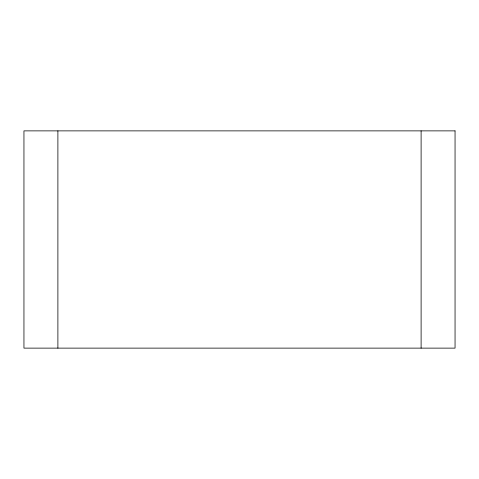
<?xml version="1.0" encoding="UTF-8"?>
<svg xmlns="http://www.w3.org/2000/svg" width="479" height="479" viewBox="0 0 479 479"><rect width="100%" height="100%" fill="white"/><g stroke="black" fill="none" stroke-linecap="round" stroke-linejoin="round"><path stroke-width="0.72" d="M421.107 130.875L421.107 348.125M57.893 130.875L57.893 348.125M455.05 130.875L23.95 130.875L23.95 348.125L455.05 348.125L455.05 130.875"/></g></svg>
